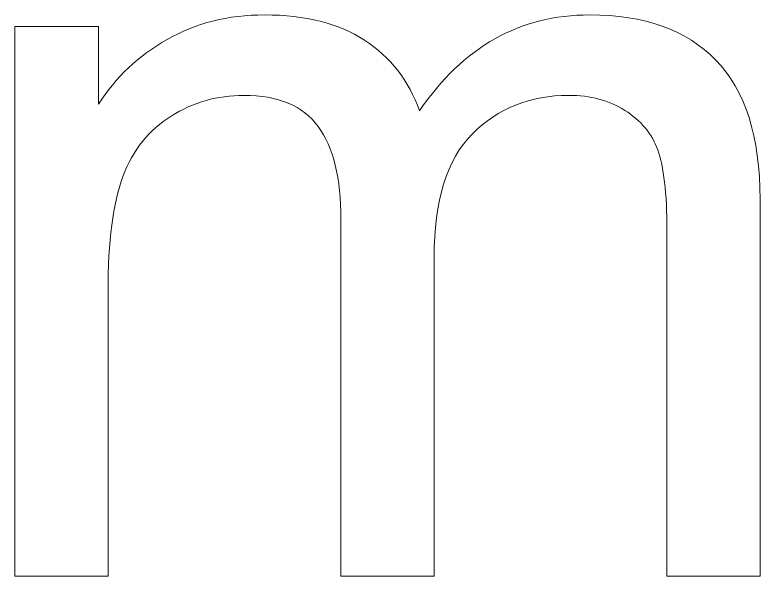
# Model space of a CAD drawing. Header units: millimetres. Extents: x -440 to 551, y -204 to 350.
# Drawn here: x 159.4 to 275.9, y 231.1 to 318.8 of the extents above; entities that cross this region are included whole.
import ezdxf

# ---------------------------------------------------------------- set-up
doc = ezdxf.new("R2010")
doc.units = ezdxf.units.MM
doc.header["$MEASUREMENT"] = 0
doc.layers.add('layer 1', color=7, linetype='Continuous')

msp = doc.modelspace()

# ---------------------------------------------------------------- linework, layer by layer
at = {"layer": 'layer 1', "color": 242, "lineweight": 9}
msp.add_open_spline([(159.3628, 231.0518), (159.3628, 231.0518), (159.3628, 316.9713), (159.3628, 316.9713), (159.3628, 316.9713), (159.3628, 316.9713), (172.4411, 316.9713), (172.4411, 316.9713), (172.4411, 316.9713), (172.4411, 316.9713), (172.4411, 304.8311), (172.4411, 304.8311), (172.4411, 304.8311), (175.1175, 309.025), (178.7043, 312.4187), (183.1741, 314.9571), (183.1741, 314.9571), (187.6439, 317.5231), (192.7207, 318.7923), (198.4322, 318.7923), (198.4322, 318.7923), (204.7782, 318.7923), (209.9929, 317.468), (214.0489, 314.8468), (214.0489, 314.8468), (218.1048, 312.198), (220.9743, 308.5284), (222.6298, 303.7826), (222.6298, 303.7826), (229.4724, 313.7983), (238.3293, 318.7923), (249.2555, 318.7923), (249.2555, 318.7923), (257.8088, 318.7923), (264.4031, 316.4471), (268.9833, 311.729), (268.9833, 311.729), (273.591, 307.0108), (275.9087, 299.7543), (275.9087, 289.9594), (275.9087, 289.9594), (275.9087, 289.9594), (275.9087, 231.0518), (275.9087, 231.0518), (275.9087, 231.0518), (275.9087, 231.0518), (261.3405, 231.0518), (261.3405, 231.0518), (261.3405, 231.0518), (261.3405, 231.0518), (261.3405, 285.1309), (261.3405, 285.1309), (261.3405, 285.1309), (261.3405, 290.9251), (260.8438, 295.119), (259.9057, 297.685), (259.9057, 297.685), (258.9676, 300.2509), (257.2569, 302.2927), (254.7461, 303.8654), (254.7461, 303.8654), (252.2629, 305.4381), (249.3382, 306.2107), (245.9997, 306.2107), (245.9997, 306.2107), (239.9296, 306.2107), (234.9079, 304.1965), (230.9072, 300.1958), (230.9072, 300.1958), (226.9064, 296.1674), (224.9199, 289.7386), (224.9199, 280.9094), (224.9199, 280.9094), (224.9199, 280.9094), (224.9199, 231.0518), (224.9199, 231.0518), (224.9199, 231.0518), (224.9199, 231.0518), (210.3516, 231.0518), (210.3516, 231.0518), (210.3516, 231.0518), (210.3516, 231.0518), (210.3516, 286.814), (210.3516, 286.814), (210.3516, 286.814), (210.3516, 293.2703), (209.1652, 298.1264), (206.7923, 301.3546), (206.7923, 301.3546), (204.4195, 304.5828), (200.5291, 306.2107), (195.1488, 306.2107), (195.1488, 306.2107), (191.0653, 306.2107), (187.2852, 305.1346), (183.8087, 302.9825), (183.8087, 302.9825), (180.3322, 300.8304), (177.8214, 297.685), (176.2487, 293.5187), (176.2487, 293.5187), (174.7036, 289.3799), (173.931, 283.3926), (173.931, 275.5843), (173.931, 275.5843), (173.931, 275.5843), (173.931, 231.0518), (173.931, 231.0518), (173.931, 231.0518), (173.931, 231.0518), (159.3628, 231.0518), (159.3628, 231.0518)], degree=3, knots=[0, 0, 0, 0, 0.03448276, 0.03448276, 0.03448276, 0.03448276, 0.06896552, 0.06896552, 0.06896552, 0.06896552, 0.10344828, 0.10344828, 0.10344828, 0.10344828, 0.13793103, 0.13793103, 0.13793103, 0.13793103, 0.17241379, 0.17241379, 0.17241379, 0.17241379, 0.20689655, 0.20689655, 0.20689655, 0.20689655, 0.24137931, 0.24137931, 0.24137931, 0.24137931, 0.27586207, 0.27586207, 0.27586207, 0.27586207, 0.31034483, 0.31034483, 0.31034483, 0.31034483, 0.34482759, 0.34482759, 0.34482759, 0.34482759, 0.37931034, 0.37931034, 0.37931034, 0.37931034, 0.4137931, 0.4137931, 0.4137931, 0.4137931, 0.44827586, 0.44827586, 0.44827586, 0.44827586, 0.48275862, 0.48275862, 0.48275862, 0.48275862, 0.51724138, 0.51724138, 0.51724138, 0.51724138, 0.55172414, 0.55172414, 0.55172414, 0.55172414, 0.5862069, 0.5862069, 0.5862069, 0.5862069, 0.62068966, 0.62068966, 0.62068966, 0.62068966, 0.65517241, 0.65517241, 0.65517241, 0.65517241, 0.68965517, 0.68965517, 0.68965517, 0.68965517, 0.72413793, 0.72413793, 0.72413793, 0.72413793, 0.75862069, 0.75862069, 0.75862069, 0.75862069, 0.79310345, 0.79310345, 0.79310345, 0.79310345, 0.82758621, 0.82758621, 0.82758621, 0.82758621, 0.86206897, 0.86206897, 0.86206897, 0.86206897, 0.89655172, 0.89655172, 0.89655172, 0.89655172, 0.93103448, 0.93103448, 0.93103448, 0.93103448, 1, 1, 1, 1], dxfattribs=at)

doc.saveas('drawing.dxf')
